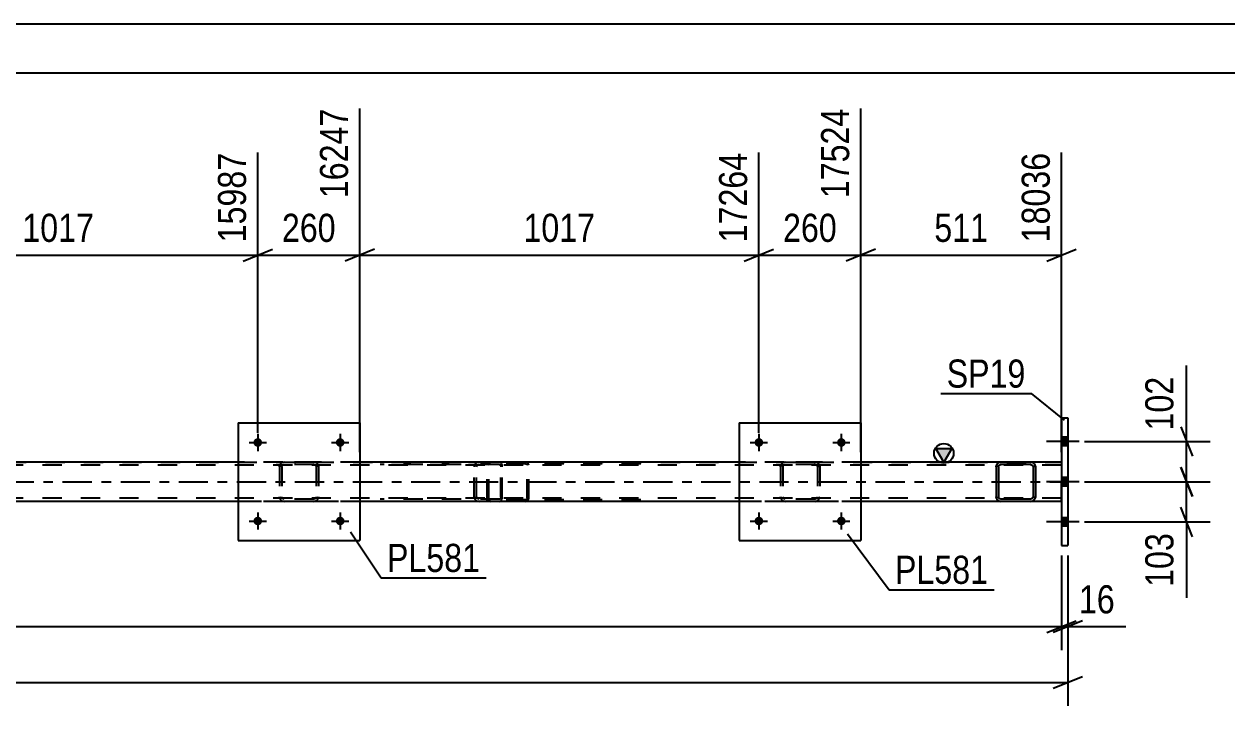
# Model space of a CAD drawing. Header units: millimetres. Extents: x 0 to 841, y 0 to 594.
# Drawn here: x 656.7 to 779.3, y 524.5 to 594 of the extents above; entities that cross this region are included whole.
import ezdxf

# ---------------------------------------------------------------- set-up
doc = ezdxf.new("R2010")
doc.units = ezdxf.units.MM
doc.linetypes.add('DXK_LINE_DOT2', pattern=[3.9198, 1.9599, -1.9599])
doc.linetypes.add('DXK_LINE_DOT3', pattern=[5.9187, 2.979, -0.9799, 0.9799, -0.9799])
doc.styles.add('Arial Narrow', font='ARIALN.TTF', dxfattribs={"height": 0.2})

# ---------------------------------------------------------------- blocks, each defined once
blk = doc.blocks.new('Unknown-814748569-1133')
at = {"color": 5, "linetype": 'Continuous'}
for p, q in [((841, 594), (0, 594)), ((836, 589), (5, 589))]:
    blk.add_line(p, q, dxfattribs=at)
blk = doc.blocks.new('Part-814748569-4936 - 4858')
at = {"color": 2, "linetype": 'Continuous'}
for p, q in [((756.29, 549.37), (756.1, 549.33)), ((759.33, 549.37), (756.29, 549.37)), ((759.51, 549.33), (759.33, 549.37)), ((755.84, 549.07), (755.81, 548.89)), ((755.81, 548.89), (755.81, 545.85)), ((756.05, 548.89), (756.06, 548.98)), ((756.05, 548.89), (756.05, 545.85)), ((756.06, 548.98), (756.12, 549.06)), ((756.12, 549.06), (756.19, 549.11)), ((756.19, 549.11), (756.29, 549.13)), ((759.33, 549.13), (756.29, 549.13)), ((759.33, 549.13), (759.42, 549.11)), ((759.42, 549.11), (759.5, 549.06)), ((759.5, 549.06), (759.55, 548.98)), ((759.55, 548.98), (759.57, 548.89)), ((759.57, 548.89), (759.57, 545.85)), ((759.81, 548.89), (759.77, 549.07)), ((759.81, 548.89), (759.81, 545.85)), ((755.81, 545.85), (755.84, 545.66)), ((756.06, 545.75), (756.05, 545.85)), ((756.12, 545.68), (756.06, 545.75)), ((756.19, 545.62), (756.12, 545.68)), ((756.29, 545.61), (756.19, 545.62)), ((759.42, 545.62), (759.33, 545.61)), ((759.5, 545.68), (759.42, 545.62)), ((759.55, 545.75), (759.5, 545.68)), ((759.57, 545.85), (759.55, 545.75)), ((759.77, 545.66), (759.81, 545.85)), ((756.1, 545.4), (756.29, 545.37)), ((759.33, 545.61), (756.29, 545.61)), ((759.33, 545.37), (756.29, 545.37)), ((759.33, 545.37), (759.51, 545.4))]:
    blk.add_line(p, q, dxfattribs=at)
at = {"color": 7, "linetype": 'DXK_LINE_DOT2'}
for p, q in [((756.1, 549.33), (756.29, 549.37)), ((759.33, 549.37), (759.51, 549.33)), ((755.81, 548.89), (755.84, 549.07)), ((759.77, 549.07), (759.81, 548.89)), ((755.84, 545.66), (755.81, 545.85)), ((759.81, 545.85), (759.77, 545.66)), ((756.29, 545.37), (756.1, 545.4)), ((759.51, 545.4), (759.33, 545.37))]:
    blk.add_line(p, q, dxfattribs=at)
at = {"color": 2, "linetype": 'Continuous'}
for centre, start, end in [((756.29, 548.89), 112.5, 157.5), ((759.33, 548.89), 22.5, 67.5), ((756.29, 545.85), 202.5, 247.5), ((759.33, 545.85), 292.5, 337.5)]:
    blk.add_arc(centre, 0.48, start, end, dxfattribs=at)
at = {"color": 7, "linetype": 'DXK_LINE_DOT2'}
for centre, start, end in [((756.29, 548.89), 112.5, 157.5), ((759.33, 548.89), 22.5, 67.5), ((756.29, 545.85), 202.5, 247.5), ((759.33, 545.85), 292.5, 337.5)]:
    blk.add_arc(centre, 0.48, start, end, dxfattribs=at)
blk = doc.blocks.new('Bolt-814748569-4876 - 4858')
at = {"linetype": 'Continuous'}
for points in [[(732.07, 551.37, -1), (731.19, 551.37, -1)], [(740.47, 551.37, -1), (739.59, 551.37, -1)]]:
    blk.add_hatch(color=1, dxfattribs=at).paths.add_polyline_path(points)
at = {"color": 1, "linetype": 'Continuous'}
for p, q in [((731.63, 552.25), (731.63, 550.49)), ((740.03, 552.25), (740.03, 550.49)), ((730.75, 551.37), (732.51, 551.37)), ((739.15, 551.37), (740.91, 551.37))]:
    blk.add_line(p, q, dxfattribs=at)
blk = doc.blocks.new('Part-814748569-4941 - 4858')
at = {"color": 2, "linetype": 'Continuous'}
for p, q in [((729.63, 553.37), (729.63, 541.37)), ((729.63, 553.37), (742.03, 553.37)), ((742.03, 553.37), (742.03, 541.37)), ((729.63, 541.37), (742.03, 541.37))]:
    blk.add_line(p, q, dxfattribs=at)
blk = doc.blocks.new('Bolt-814748569-4877 - 4858')
at = {"linetype": 'Continuous'}
for points in [[(732.07, 543.37, -1), (731.19, 543.37, -1)], [(740.47, 543.37, -1), (739.59, 543.37, -1)]]:
    blk.add_hatch(color=1, dxfattribs=at).paths.add_polyline_path(points)
at = {"color": 1, "linetype": 'Continuous'}
for p, q in [((730.75, 543.37), (732.51, 543.37)), ((731.63, 544.25), (731.63, 542.49)), ((739.15, 543.37), (740.91, 543.37)), ((740.03, 544.25), (740.03, 542.49))]:
    blk.add_line(p, q, dxfattribs=at)
blk = doc.blocks.new('Part-814748569-4942 - 4858')
at = {"color": 7, "linetype": 'DXK_LINE_DOT2'}
for p, q in [((734.13, 549.33), (734.31, 549.37)), ((734.31, 549.37), (734.13, 549.33)), ((737.35, 549.37), (734.31, 549.37)), ((737.35, 549.37), (737.53, 549.33)), ((737.53, 549.33), (737.35, 549.37)), ((733.83, 548.89), (733.87, 549.07)), ((733.87, 549.07), (733.83, 548.89)), ((733.83, 548.89), (733.83, 545.85)), ((734.07, 548.89), (734.09, 548.98)), ((734.07, 548.89), (734.07, 545.85)), ((734.09, 548.98), (734.14, 549.06)), ((734.14, 549.06), (734.22, 549.11)), ((734.22, 549.11), (734.31, 549.13)), ((737.35, 549.13), (734.31, 549.13)), ((737.35, 549.13), (737.44, 549.11)), ((737.44, 549.11), (737.52, 549.06)), ((737.52, 549.06), (737.57, 548.98)), ((737.57, 548.98), (737.59, 548.89)), ((737.59, 548.89), (737.59, 545.85)), ((737.79, 549.07), (737.83, 548.89)), ((737.83, 548.89), (737.79, 549.07)), ((737.83, 548.89), (737.83, 545.85)), ((733.87, 545.66), (733.83, 545.85)), ((733.83, 545.85), (733.87, 545.66)), ((734.09, 545.75), (734.07, 545.85)), ((734.14, 545.68), (734.09, 545.75)), ((734.22, 545.62), (734.14, 545.68)), ((734.31, 545.61), (734.22, 545.62)), ((737.44, 545.62), (737.35, 545.61)), ((737.52, 545.68), (737.44, 545.62)), ((737.57, 545.75), (737.52, 545.68)), ((737.59, 545.85), (737.57, 545.75)), ((737.83, 545.85), (737.79, 545.66)), ((737.79, 545.66), (737.83, 545.85)), ((734.31, 545.37), (734.13, 545.4)), ((734.13, 545.4), (734.31, 545.37)), ((737.35, 545.61), (734.31, 545.61)), ((737.35, 545.37), (734.31, 545.37)), ((737.53, 545.4), (737.35, 545.37)), ((737.35, 545.37), (737.53, 545.4))]:
    blk.add_line(p, q, dxfattribs=at)
at = {"color": 7, "linetype": 'DXK_LINE_DOT3'}
blk.add_line((735.83, 547.37), (735.83, 547.37), dxfattribs=at)
at = {"color": 7, "linetype": 'DXK_LINE_DOT2'}
for centre, start, end in [((734.31, 548.89), 112.5, 157.5), ((734.31, 548.89), 112.5, 157.5), ((737.35, 548.89), 22.5, 67.5), ((737.35, 548.89), 22.5, 67.5), ((734.31, 545.85), 202.5, 247.5), ((734.31, 545.85), 202.5, 247.5), ((737.35, 545.85), 292.5, 337.5), ((737.35, 545.85), 292.5, 337.5)]:
    blk.add_arc(centre, 0.48, start, end, dxfattribs=at)
blk = doc.blocks.new('Bolt-814748569-4878 - 4858')
at = {"linetype": 'Continuous'}
for points in [[(680.99, 551.37, -1), (680.11, 551.37, -1)], [(689.39, 551.37, -1), (688.51, 551.37, -1)]]:
    blk.add_hatch(color=1, dxfattribs=at).paths.add_polyline_path(points)
at = {"color": 1, "linetype": 'Continuous'}
for p, q in [((680.55, 552.25), (680.55, 550.49)), ((688.95, 552.25), (688.95, 550.49)), ((679.67, 551.37), (681.43, 551.37)), ((688.07, 551.37), (689.83, 551.37))]:
    blk.add_line(p, q, dxfattribs=at)
blk = doc.blocks.new('Bolt-814748569-4879 - 4858')
at = {"linetype": 'Continuous'}
for points in [[(680.99, 543.37, -1), (680.11, 543.37, -1)], [(689.39, 543.37, -1), (688.51, 543.37, -1)]]:
    blk.add_hatch(color=1, dxfattribs=at).paths.add_polyline_path(points)
at = {"color": 1, "linetype": 'Continuous'}
for p, q in [((679.67, 543.37), (681.43, 543.37)), ((680.55, 544.25), (680.55, 542.49)), ((688.07, 543.37), (689.83, 543.37)), ((688.95, 544.25), (688.95, 542.49))]:
    blk.add_line(p, q, dxfattribs=at)
blk = doc.blocks.new('Part-814748569-4947 - 4858')
at = {"color": 2, "linetype": 'Continuous'}
for p, q in [((678.55, 553.37), (678.55, 541.37)), ((678.55, 553.37), (690.95, 553.37)), ((690.95, 553.37), (690.95, 541.37)), ((678.55, 541.37), (690.95, 541.37))]:
    blk.add_line(p, q, dxfattribs=at)
blk = doc.blocks.new('Part-814748569-4948 - 4858')
at = {"color": 7, "linetype": 'DXK_LINE_DOT2'}
for p, q in [((683.04, 549.33), (683.23, 549.37)), ((683.23, 549.37), (683.04, 549.33)), ((686.27, 549.37), (683.23, 549.37)), ((686.27, 549.37), (686.45, 549.33)), ((686.45, 549.33), (686.27, 549.37)), ((682.75, 548.89), (682.79, 549.07)), ((682.79, 549.07), (682.75, 548.89)), ((682.75, 548.89), (682.75, 545.85)), ((682.99, 548.89), (683.01, 548.98)), ((682.99, 548.89), (682.99, 545.85)), ((683.01, 548.98), (683.06, 549.06)), ((683.06, 549.06), (683.14, 549.11)), ((683.14, 549.11), (683.23, 549.13)), ((686.27, 549.13), (683.23, 549.13)), ((686.27, 549.13), (686.36, 549.11)), ((686.36, 549.11), (686.44, 549.06)), ((686.44, 549.06), (686.49, 548.98)), ((686.49, 548.98), (686.51, 548.89)), ((686.51, 548.89), (686.51, 545.85)), ((686.71, 549.07), (686.75, 548.89)), ((686.75, 548.89), (686.71, 549.07)), ((686.75, 548.89), (686.75, 545.85)), ((682.79, 545.66), (682.75, 545.85)), ((682.75, 545.85), (682.79, 545.66)), ((683.01, 545.75), (682.99, 545.85)), ((683.06, 545.68), (683.01, 545.75)), ((683.14, 545.62), (683.06, 545.68)), ((683.23, 545.61), (683.14, 545.62)), ((686.36, 545.62), (686.27, 545.61)), ((686.44, 545.68), (686.36, 545.62)), ((686.49, 545.75), (686.44, 545.68)), ((686.51, 545.85), (686.49, 545.75)), ((686.75, 545.85), (686.71, 545.66)), ((686.71, 545.66), (686.75, 545.85)), ((683.23, 545.37), (683.04, 545.4)), ((683.04, 545.4), (683.23, 545.37)), ((686.27, 545.61), (683.23, 545.61)), ((686.27, 545.37), (683.23, 545.37)), ((686.45, 545.4), (686.27, 545.37)), ((686.27, 545.37), (686.45, 545.4))]:
    blk.add_line(p, q, dxfattribs=at)
at = {"color": 7, "linetype": 'DXK_LINE_DOT3'}
blk.add_line((684.75, 547.37), (684.75, 547.37), dxfattribs=at)
at = {"color": 7, "linetype": 'DXK_LINE_DOT2'}
for centre, start, end in [((683.23, 548.89), 112.5, 157.5), ((683.23, 548.89), 112.5, 157.5), ((686.27, 548.89), 22.5, 67.5), ((686.27, 548.89), 22.5, 67.5), ((683.23, 545.85), 202.5, 247.5), ((683.23, 545.85), 202.5, 247.5), ((686.27, 545.85), 292.5, 337.5), ((686.27, 545.85), 292.5, 337.5)]:
    blk.add_arc(centre, 0.48, start, end, dxfattribs=at)
blk = doc.blocks.new('Part-814748569-4991 - 4858')
at = {"color": 2, "linetype": 'Continuous'}
for p, q in [((762.48, 553.87), (763.12, 553.87)), ((762.48, 553.87), (762.48, 540.87)), ((763.12, 553.87), (763.12, 540.87)), ((762.48, 540.87), (763.12, 540.87))]:
    blk.add_line(p, q, dxfattribs=at)
blk = doc.blocks.new('Part-814748569-5005 - 4858')
at = {"color": 7, "linetype": 'DXK_LINE_DOT2'}
for p, q in [((705.2, 549.37), (693.04, 549.37)), ((703.11, 549.37), (702.91, 549.33)), ((703.92, 549.13), (703.92, 549.37)), ((705.3, 549.33), (705.2, 549.37)), ((705.39, 549.23), (705.3, 549.33)), ((705.2, 549.13), (693.04, 549.13)), ((702.62, 548.97), (702.6, 548.89)), ((702.6, 545.85), (702.6, 548.89)), ((702.64, 549.07), (702.62, 548.97)), ((702.86, 548.89), (702.87, 548.98)), ((702.86, 545.85), (702.86, 548.89)), ((702.87, 548.98), (702.93, 549.06)), ((702.93, 549.06), (703.01, 549.11)), ((703.01, 549.11), (703.11, 549.13)), ((705.2, 549.13), (705.25, 549.11)), ((705.25, 549.11), (705.29, 549.06)), ((705.29, 549.06), (705.32, 548.98)), ((705.32, 548.98), (705.33, 548.89)), ((705.33, 545.85), (705.33, 548.89)), ((705.45, 549.07), (705.39, 549.23)), ((705.47, 548.89), (705.45, 549.07)), ((705.47, 545.85), (705.47, 548.89)), ((702.6, 545.85), (702.62, 545.76)), ((702.62, 545.76), (702.64, 545.66)), ((702.87, 545.75), (702.86, 545.85)), ((702.93, 545.68), (702.87, 545.75)), ((703.01, 545.62), (702.93, 545.68)), ((703.11, 545.61), (703.01, 545.62)), ((705.25, 545.62), (705.2, 545.61)), ((705.29, 545.68), (705.25, 545.62)), ((705.32, 545.75), (705.29, 545.68)), ((705.33, 545.85), (705.32, 545.75)), ((705.4, 545.54), (705.45, 545.66)), ((705.45, 545.66), (705.47, 545.85)), ((705.2, 545.61), (693.04, 545.61)), ((705.2, 545.37), (693.04, 545.37)), ((702.91, 545.4), (703.11, 545.37)), ((703.92, 545.37), (703.92, 545.61)), ((705.2, 545.37), (705.3, 545.4)), ((705.3, 545.4), (705.39, 545.51)), ((705.39, 545.51), (705.4, 545.54))]:
    blk.add_line(p, q, dxfattribs=at)
for centre, start, end in [((703.09, 548.87), 111.1941, 156.1506), ((703.09, 545.86), 203.8494, 248.8059)]:
    blk.add_arc(centre, 0.492, start, end, dxfattribs=at)
blk = doc.blocks.new('Part-814748569-5007 - 4858')
at = {"color": 7, "linetype": 'DXK_LINE_DOT2'}
for p, q in [((704.26, 549.37), (704.13, 549.34)), ((719.59, 549.37), (704.26, 549.37)), ((707.97, 549.34), (707.84, 549.37)), ((703.95, 549.17), (703.92, 549.05)), ((703.92, 545.69), (703.92, 549.05)), ((704.09, 549.05), (704.1, 549.11)), ((704.09, 545.69), (704.09, 549.05)), ((704.1, 549.11), (704.14, 549.16)), ((704.14, 549.16), (704.2, 549.19)), ((704.2, 549.19), (704.26, 549.21)), ((719.59, 549.21), (704.26, 549.21)), ((707.84, 549.21), (707.9, 549.19)), ((707.9, 549.19), (707.93, 549.18)), ((707.93, 549.18), (707.96, 549.16)), ((707.96, 549.16), (708, 549.11)), ((708, 549.11), (708.01, 549.05)), ((708.01, 545.69), (708.01, 549.05)), ((708.18, 549.05), (708.15, 549.17)), ((708.18, 545.69), (708.18, 549.05)), ((703.92, 545.69), (703.95, 545.56)), ((704.1, 545.62), (704.09, 545.69)), ((704.14, 545.57), (704.1, 545.62)), ((708, 545.62), (707.96, 545.57)), ((708.01, 545.69), (708, 545.62)), ((708.15, 545.56), (708.18, 545.69)), ((704.13, 545.39), (704.26, 545.37)), ((704.14, 545.57), (704.17, 545.55)), ((704.17, 545.55), (704.2, 545.54)), ((704.2, 545.54), (704.26, 545.53)), ((719.59, 545.53), (704.26, 545.53)), ((719.59, 545.37), (704.26, 545.37)), ((707.9, 545.54), (707.84, 545.53)), ((707.84, 545.37), (707.97, 545.39)), ((707.96, 545.57), (707.9, 545.54))]:
    blk.add_line(p, q, dxfattribs=at)
for centre, start, end in [((704.25, 549.03), 110.7583, 155.68), ((707.85, 549.03), 24.32, 69.2417), ((704.25, 545.7), 204.32, 249.2417), ((707.85, 545.7), 290.7583, 335.68)]:
    blk.add_arc(centre, 0.331, start, end, dxfattribs=at)
blk = doc.blocks.new('Bolt-814748569-5051 - 4858')
at = {"linetype": 'Continuous'}
for points in [[(763.12, 551.03), (763.12, 551.91), (762.48, 551.91), (762.48, 551.03)], [(763.12, 551.03), (763.12, 551.91), (762.48, 551.91), (762.48, 551.03)], [(763.12, 551.03), (763.12, 551.91), (762.48, 551.91), (762.48, 551.03)], [(763.12, 546.93), (763.12, 547.81), (762.48, 547.81), (762.48, 546.93)], [(763.12, 546.93), (763.12, 547.81), (762.48, 547.81), (762.48, 546.93)], [(763.12, 542.83), (763.12, 543.71), (762.48, 543.71), (762.48, 542.83)], [(763.12, 542.83), (763.12, 543.71), (762.48, 543.71), (762.48, 542.83)], [(763.12, 542.83), (763.12, 543.71), (762.48, 543.71), (762.48, 542.83)]]:
    blk.add_hatch(color=1, dxfattribs=at).paths.add_polyline_path(points)
at = {"color": 1, "linetype": 'Continuous'}
for p, q in [((763.12, 551.91), (762.48, 551.91)), ((763.12, 551.91), (762.48, 551.91)), ((763.12, 551.91), (762.48, 551.91)), ((764.28, 551.47), (760.96, 551.47)), ((764.28, 551.47), (760.96, 551.47)), ((764.28, 551.47), (760.96, 551.47)), ((763.12, 551.03), (762.48, 551.03)), ((763.12, 551.03), (762.48, 551.03)), ((763.12, 551.03), (762.48, 551.03)), ((764.28, 547.37), (760.96, 547.37)), ((764.28, 547.37), (760.96, 547.37)), ((763.12, 547.81), (762.48, 547.81)), ((763.12, 547.81), (762.48, 547.81)), ((763.12, 546.93), (762.48, 546.93)), ((763.12, 546.93), (762.48, 546.93)), ((764.28, 543.27), (760.96, 543.27)), ((764.28, 543.27), (760.96, 543.27)), ((764.28, 543.27), (760.96, 543.27)), ((763.12, 543.71), (762.48, 543.71)), ((763.12, 543.71), (762.48, 543.71)), ((763.12, 543.71), (762.48, 543.71)), ((763.12, 542.83), (762.48, 542.83)), ((763.12, 542.83), (762.48, 542.83)), ((763.12, 542.83), (762.48, 542.83))]:
    blk.add_line(p, q, dxfattribs=at)
blk = doc.blocks.new('Part-814748569-5058 - 4858')
at = {"linetype": 'Continuous'}
blk.add_hatch(color=2, dxfattribs=at).paths.add_polyline_path([(750.48, 549.37), (749.68, 550.77), (751.28, 550.77)])
at = {"color": 2, "linetype": 'Continuous'}
for p, q in [((750.48, 549.37), (749.68, 550.77)), ((749.68, 550.77), (751.28, 550.77)), ((751.28, 550.77), (750.48, 549.37)), ((678.55, 549.37), (639.87, 549.37)), ((729.63, 549.37), (690.95, 549.37)), ((756.29, 549.37), (742.03, 549.37)), ((762.48, 549.37), (759.33, 549.37)), ((678.55, 545.37), (639.87, 545.37)), ((729.63, 545.37), (690.95, 545.37)), ((756.29, 545.37), (742.03, 545.37)), ((762.48, 545.37), (759.33, 545.37))]:
    blk.add_line(p, q, dxfattribs=at)
at = {"color": 7, "linetype": 'DXK_LINE_DOT2'}
for p, q in [((98.38, 549.37), (762.48, 549.37)), ((690.95, 549.37), (678.55, 549.37)), ((742.03, 549.37), (729.63, 549.37)), ((759.33, 549.37), (756.29, 549.37)), ((762.48, 545.37), (762.48, 549.37)), ((762.48, 549.05), (98.38, 549.05)), ((762.48, 545.69), (98.38, 545.69)), ((759.33, 545.37), (98.38, 545.37)), ((690.95, 545.37), (678.55, 545.37)), ((742.03, 545.37), (729.63, 545.37)), ((759.33, 545.37), (756.29, 545.37))]:
    blk.add_line(p, q, dxfattribs=at)
at = {"color": 7, "linetype": 'DXK_LINE_DOT3'}
blk.add_line((98.38, 547.37), (762.48, 547.37), dxfattribs=at)
at = {"color": 2, "linetype": 'Continuous'}
blk.add_circle((750.48, 550.27), 1, dxfattribs=at)
blk = doc.blocks.new('StraightDimension-814748569-13697 - 4858')
at = {"color": 7, "linetype": 'Continuous'}
for p, q in [((639.87, 550.37), (639.87, 585.4)), ((680.55, 552.37), (680.55, 580.9)), ((641.37, 571.06), (638.37, 569.86)), ((639.87, 570.46), (680.55, 570.46)), ((679.05, 569.86), (682.05, 571.06))]:
    blk.add_line(p, q, dxfattribs=at)
at = {"color": 0}
blk.add_wipeout([(664.46, 571.21), (664.46, 575.41), (655.95, 575.41), (655.95, 571.21)], dxfattribs=at)
at = {"color": 3, "style": 'Arial Narrow'}
blk.add_text('1017', height=2.863, dxfattribs=at).set_placement((656.55, 571.81))
at = {"color": 0, "linetype": 'Continuous'}
blk.add_wipeout([(679.95, 581.5), (675.75, 581.5), (675.75, 571.16), (679.95, 571.16)], dxfattribs=at)
at = {"color": 3, "linetype": 'Continuous', "style": 'Arial Narrow'}
blk.add_text('15987', height=2.863, rotation=90.0002, dxfattribs=at).set_placement((679.35, 571.76))
blk = doc.blocks.new('StraightDimension-814748569-5116 - 4858')
at = {"color": 7, "linetype": 'Continuous'}
for p, q in [((763.12, 539.87), (763.12, 524.53)), ((761.62, 526.33), (764.62, 527.53)), ((55.82, 526.93), (763.12, 526.93))]:
    blk.add_line(p, q, dxfattribs=at)
blk = doc.blocks.new('StraightDimension-814748569-5127 - 4858')
at = {"color": 7, "linetype": 'Continuous'}
for p, q in [((762.48, 539.87), (762.48, 530.21)), ((763.12, 539.87), (763.12, 530.21)), ((760.98, 532.01), (763.98, 533.21)), ((764.62, 533.21), (761.62, 532.01)), ((762.48, 532.61), (763.12, 532.61)), ((763.12, 532.61), (769.03, 532.61)), ((763.12, 532.61), (769.03, 532.61))]:
    blk.add_line(p, q, dxfattribs=at)
at = {"color": 0}
blk.add_wipeout([(768.5, 533.36), (768.5, 537.56), (763.65, 537.56), (763.65, 533.36)], dxfattribs=at)
at = {"color": 3, "style": 'Arial Narrow'}
blk.add_text('16', height=2.863, dxfattribs=at).set_placement((764.25, 533.96))
blk = doc.blocks.new('StraightDimension-814748569-5137 - 4858')
at = {"color": 7, "linetype": 'Continuous'}
for p, q in [((762.48, 539.87), (762.48, 530.21)), ((56.46, 532.61), (762.48, 532.61)), ((760.98, 532.01), (763.98, 533.21))]:
    blk.add_line(p, q, dxfattribs=at)
blk = doc.blocks.new('StraightDimension-814748569-13693 - 4858')
at = {"color": 7, "linetype": 'Continuous'}
for p, q in [((742.03, 550.37), (742.03, 585.4)), ((762.48, 550.37), (762.48, 580.9)), ((743.53, 571.06), (740.53, 569.86)), ((742.03, 570.46), (762.48, 570.46)), ((760.98, 569.86), (763.98, 571.06))]:
    blk.add_line(p, q, dxfattribs=at)
at = {"color": 0}
blk.add_wipeout([(755.6, 571.21), (755.6, 575.41), (748.91, 575.41), (748.91, 571.21)], dxfattribs=at)
at = {"color": 3, "style": 'Arial Narrow'}
blk.add_text('511', height=2.863, dxfattribs=at).set_placement((749.51, 571.81))
at = {"color": 0, "linetype": 'Continuous'}
blk.add_wipeout([(761.88, 581.5), (757.68, 581.5), (757.68, 571.16), (761.88, 571.16)], dxfattribs=at)
at = {"color": 3, "linetype": 'Continuous', "style": 'Arial Narrow'}
blk.add_text('18036', height=2.863, rotation=90.0002, dxfattribs=at).set_placement((761.28, 571.76))
blk = doc.blocks.new('StraightDimension-814748569-13694 - 4858')
at = {"color": 7, "linetype": 'Continuous'}
for p, q in [((742.03, 550.37), (742.03, 585.4)), ((731.63, 552.37), (731.63, 580.9)), ((730.13, 569.86), (733.13, 571.06)), ((731.63, 570.46), (742.03, 570.46)), ((743.53, 571.06), (740.53, 569.86))]:
    blk.add_line(p, q, dxfattribs=at)
at = {"color": 0}
blk.add_wipeout([(740.17, 571.21), (740.17, 575.41), (733.49, 575.41), (733.49, 571.21)], dxfattribs=at)
at = {"color": 3, "style": 'Arial Narrow'}
blk.add_text('260', height=2.863, dxfattribs=at).set_placement((734.09, 571.81))
at = {"color": 0, "linetype": 'Continuous'}
blk.add_wipeout([(741.43, 586), (737.23, 586), (737.23, 575.66), (741.43, 575.66)], dxfattribs=at)
at = {"color": 3, "linetype": 'Continuous', "style": 'Arial Narrow'}
blk.add_text('17524', height=2.863, rotation=90.0002, dxfattribs=at).set_placement((740.83, 576.26))
blk = doc.blocks.new('StraightDimension-814748569-13695 - 4858')
at = {"color": 7, "linetype": 'Continuous'}
for p, q in [((690.95, 550.37), (690.95, 585.4)), ((731.63, 552.37), (731.63, 580.9)), ((692.45, 571.06), (689.45, 569.86)), ((690.95, 570.46), (731.63, 570.46)), ((730.13, 569.86), (733.13, 571.06))]:
    blk.add_line(p, q, dxfattribs=at)
at = {"color": 0}
blk.add_wipeout([(715.54, 571.21), (715.54, 575.41), (707.03, 575.41), (707.03, 571.21)], dxfattribs=at)
at = {"color": 3, "style": 'Arial Narrow'}
blk.add_text('1017', height=2.863, dxfattribs=at).set_placement((707.63, 571.81))
at = {"color": 0, "linetype": 'Continuous'}
blk.add_wipeout([(731.03, 581.5), (726.83, 581.5), (726.83, 571.16), (731.03, 571.16)], dxfattribs=at)
at = {"color": 3, "linetype": 'Continuous', "style": 'Arial Narrow'}
blk.add_text('17264', height=2.863, rotation=90.0002, dxfattribs=at).set_placement((730.43, 571.76))
blk = doc.blocks.new('StraightDimension-814748569-13696 - 4858')
at = {"color": 7, "linetype": 'Continuous'}
for p, q in [((690.95, 550.37), (690.95, 585.4)), ((680.55, 552.37), (680.55, 580.9)), ((679.05, 569.86), (682.05, 571.06)), ((680.55, 570.46), (690.95, 570.46)), ((692.45, 571.06), (689.45, 569.86))]:
    blk.add_line(p, q, dxfattribs=at)
at = {"color": 0}
blk.add_wipeout([(689.09, 571.21), (689.09, 575.41), (682.41, 575.41), (682.41, 571.21)], dxfattribs=at)
at = {"color": 3, "style": 'Arial Narrow'}
blk.add_text('260', height=2.863, dxfattribs=at).set_placement((683.01, 571.81))
at = {"color": 0, "linetype": 'Continuous'}
blk.add_wipeout([(690.35, 586), (686.15, 586), (686.15, 575.66), (690.35, 575.66)], dxfattribs=at)
at = {"color": 3, "linetype": 'Continuous', "style": 'Arial Narrow'}
blk.add_text('16247', height=2.863, rotation=90.0002, dxfattribs=at).set_placement((689.75, 576.26))
blk = doc.blocks.new('StraightDimension-814748569-14442 - 4858')
at = {"color": 7, "linetype": 'Continuous'}
for p, q in [((775.23, 551.47), (775.23, 559.2)), ((775.23, 551.47), (775.23, 559.2)), ((774.63, 552.97), (775.83, 549.97)), ((764.83, 551.47), (777.63, 551.47)), ((775.23, 547.37), (775.23, 551.47)), ((775.83, 545.87), (774.63, 548.87)), ((764.83, 547.37), (777.63, 547.37))]:
    blk.add_line(p, q, dxfattribs=at)
at = {"color": 0}
blk.add_wipeout([(774.48, 558.68), (770.28, 558.68), (770.28, 551.99), (774.48, 551.99)], dxfattribs=at)
at = {"color": 3, "style": 'Arial Narrow'}
blk.add_text('102', height=2.863, rotation=90.0002, dxfattribs=at).set_placement((773.88, 552.59))
blk = doc.blocks.new('StraightDimension-814748569-14443 - 4858')
at = {"color": 7, "linetype": 'Continuous'}
for p, q in [((774.63, 548.87), (775.83, 545.87)), ((764.83, 547.37), (777.63, 547.37)), ((775.23, 543.27), (775.23, 547.37)), ((775.83, 541.77), (774.63, 544.77)), ((764.83, 543.27), (777.63, 543.27)), ((775.23, 543.27), (775.23, 535.53)), ((775.23, 543.27), (775.23, 535.53))]:
    blk.add_line(p, q, dxfattribs=at)
at = {"color": 0}
blk.add_wipeout([(774.48, 542.74), (770.28, 542.74), (770.28, 536.06), (774.48, 536.06)], dxfattribs=at)
at = {"color": 3, "style": 'Arial Narrow'}
blk.add_text('103', height=2.863, rotation=90.0002, dxfattribs=at).set_placement((773.88, 536.66))
blk = doc.blocks.new('Mark-814748569-4937 - 4858')
at = {"color": 0}
blk.add_wipeout([(755.01, 536.97), (755.01, 539.97), (745.5, 539.97), (745.5, 536.97)], dxfattribs=at)
blk.add_wipeout([(755.01, 536.97), (755.01, 539.97), (745.5, 539.97), (745.5, 536.97)], dxfattribs=at)
at = {"color": 30, "linetype": 'Continuous'}
for p, q in [((740.66, 542.05), (744.9, 536.37)), ((744.9, 536.37), (755.61, 536.37))]:
    blk.add_line(p, q, dxfattribs=at)
at = {"color": 3, "style": 'Arial Narrow'}
blk.add_text('PL581', height=2.863, dxfattribs=at).set_placement((745.5, 536.97))
blk = doc.blocks.new('Mark-814748569-4943 - 4858')
at = {"color": 0}
blk.add_wipeout([(703.22, 538.18), (703.22, 541.18), (693.72, 541.18), (693.72, 538.18)], dxfattribs=at)
blk.add_wipeout([(703.22, 538.18), (703.22, 541.18), (693.72, 541.18), (693.72, 538.18)], dxfattribs=at)
at = {"color": 30, "linetype": 'Continuous'}
for p, q in [((689.99, 542.26), (693.12, 537.58)), ((693.12, 537.58), (703.82, 537.58))]:
    blk.add_line(p, q, dxfattribs=at)
at = {"color": 3, "style": 'Arial Narrow'}
blk.add_text('PL581', height=2.863, dxfattribs=at).set_placement((693.72, 538.18))
blk = doc.blocks.new('Mark-814748569-4987 - 4858')
at = {"color": 0}
blk.add_wipeout([(758.81, 556.96), (758.81, 559.96), (750.77, 559.96), (750.77, 556.96)], dxfattribs=at)
blk.add_wipeout([(758.81, 556.96), (758.81, 559.96), (750.77, 559.96), (750.77, 556.96)], dxfattribs=at)
at = {"color": 30, "linetype": 'Continuous'}
for p in [(750.17, 556.36), (762.77, 553.64)]:
    blk.add_line(p, (759.41, 556.36), dxfattribs=at)
at = {"color": 3, "style": 'Arial Narrow'}
blk.add_text('SP19', height=2.863, dxfattribs=at).set_placement((750.77, 556.96))

msp = doc.modelspace()

# ---------------------------------------------------------------- block references
for name in ['Unknown-814748569-1133', 'Part-814748569-4947 - 4858', 'Part-814748569-4941 - 4858', 'Part-814748569-4991 - 4858', 'Bolt-814748569-4878 - 4858', 'Bolt-814748569-4876 - 4858', 'Bolt-814748569-5051 - 4858', 'Part-814748569-5058 - 4858', 'Part-814748569-4948 - 4858', 'Part-814748569-5005 - 4858', 'Part-814748569-5007 - 4858', 'Part-814748569-4942 - 4858', 'Part-814748569-4936 - 4858', 'Bolt-814748569-4879 - 4858', 'Bolt-814748569-4877 - 4858']:
    msp.add_blockref(name, (0, 0))

# ---------------------------------------------------------------- next in the draw order: block references
for name in ['StraightDimension-814748569-13697 - 4858', 'StraightDimension-814748569-13693 - 4858', 'StraightDimension-814748569-14442 - 4858', 'StraightDimension-814748569-5116 - 4858']:
    msp.add_blockref(name, (0, 0))

# ---------------------------------------------------------------- next in the draw order: block references
for name in ['StraightDimension-814748569-13694 - 4858', 'Mark-814748569-4987 - 4858', 'StraightDimension-814748569-5127 - 4858']:
    msp.add_blockref(name, (0, 0))

# ---------------------------------------------------------------- next in the draw order: block references
for name in ['StraightDimension-814748569-13695 - 4858', 'StraightDimension-814748569-14443 - 4858', 'StraightDimension-814748569-5137 - 4858']:
    msp.add_blockref(name, (0, 0))

# ---------------------------------------------------------------- next in the draw order: block references
for name in ['StraightDimension-814748569-13696 - 4858', 'Mark-814748569-4943 - 4858', 'Mark-814748569-4937 - 4858']:
    msp.add_blockref(name, (0, 0))

doc.saveas('drawing.dxf')
